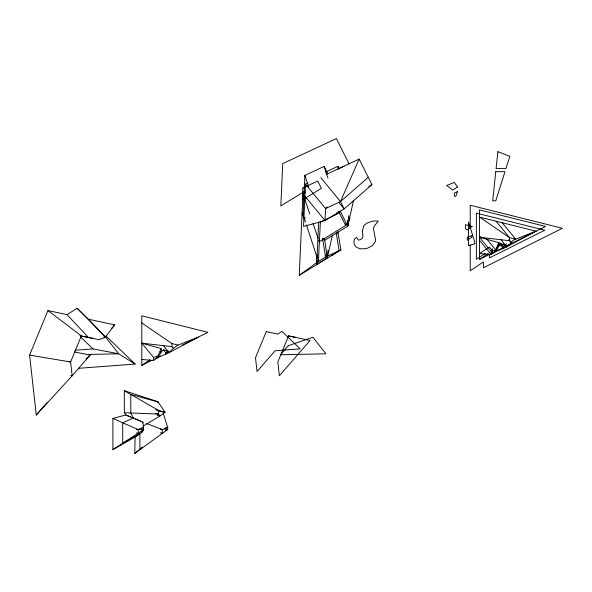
<?xml version="1.0" encoding="UTF-8"?>
<svg xmlns="http://www.w3.org/2000/svg" width="592" height="592" viewBox="0 0 592 592"><rect width="100%" height="100%" fill="white"/><g stroke="black" fill="none" stroke-linecap="round" stroke-linejoin="round"><path stroke-width="0.89" d="M140.733 433.129L139.897 433.699L139.897 449.639L142.613 447.374M105.324 336.567L105.354 337.174L114.67 324.853L88.541 319.251L77.13 308.277L67 314.641L47.937 310.556L29.6 355.096L36.26 415.022L72.15 375.794L90.761 354.393M337.854 231.664L340.881 249.891L299.249 275.324L302.934 193.784L305.302 192.333M327.679 173.449L324.157 166.419L304.858 175.417L303.082 214.726L305.472 222.03M307.958 182.95L305.472 184.105L303.555 226.418L325.038 220.557L344.159 208.872L371.939 184.63L359.137 159.085L326.111 174.485M332.438 234.972L327.309 257.801L316.75 264.254L318.659 222.022M299.249 275.324L318.415 261.435L320.376 221.822M326.777 219.047L325.038 220.557L325.585 208.517L305.472 184.105M142.79 422.969L142.864 422.089L140.563 421.097M316.328 255.855L316.75 264.254L316.994 261.449M317.238 258.645L317.601 254.434M327.975 250.083L327.309 257.801L324.549 239.057M324.357 239.057L324.431 240.456L347.756 226.203L348.673 215.68M346.017 225.197L319.303 241.795L319.547 239.486M316.75 264.254L317.068 262.826M323.069 238.258L322.744 239.686L325.622 257.032L318.415 261.435L317.934 259.977M318.415 261.435L318.733 260.006M324.431 240.456L324.749 239.027M340.881 249.891L325.622 257.032L325.948 255.603M346.239 223.487L345.758 225.626L339.49 213.127L339.815 211.699M336.885 212.646L340.193 211.107L347.756 226.203L353.528 200.518M153.498 360.447L158.101 357.376L158.101 355.844L161.017 348.518L141.777 343.153L153.498 357.376L153.498 360.447L141.777 359.47M479.439 240.315L491.168 254.545L495.77 251.474L495.77 249.942L498.686 242.609L479.439 237.244L491.168 251.474L491.168 254.545L479.439 253.568L489.236 247.042L492.078 249.883M327.324 207L325.585 208.517L340.496 201.569L359.137 159.085M158.101 357.376L161.616 351.315L161.017 348.518M492.722 248.788L491.168 251.474L495.77 249.942L499.404 243.667M491.168 254.545L492.204 252.754M499.404 245.206L495.77 251.474L495.038 250.586M504.31 245.377L503.444 246.871L503.444 248.403L492.648 252.873L545.528 226.425L479.439 209.908L479.439 259.474L490.183 254.101M536.012 231.183L515.721 239.198L509.586 237.658L479.439 217.042L536.012 231.183L506.515 246.871L504.983 245.332L505.627 244.222M498.938 242.935L503.444 248.403L504.858 245.969M503.444 248.403L506.515 246.871L506.996 246.043M326.621 219.121L339.756 212.698M348.377 221.364L349.953 218.803L349.228 217.353M141.873 432.345L143.686 429.629L142.864 422.089M157.361 402.789L157.99 401.901L130.802 394.45L130.802 412.979L133.341 418.093L135.664 419.047M36.26 415.022L47.138 402.516M111.777 328.175L114.67 324.853M167.344 350.634L163.422 349.909L160.743 352.314M90.576 354.401L89.732 355.267M89.518 355.481L89.096 355.918M88.452 356.569L88.881 356.132M87.187 357.857L86.758 358.301M87.394 357.649L88.238 356.784M86.099 358.967L86.536 358.523M165.775 354.312L165.775 352.773L167.928 350.627L168.846 352.773L155.807 358.434M173.456 348.17L168.846 352.773L198.35 337.092L178.059 345.099L173.456 348.17L171.917 346.638L141.777 343.153M506.515 243.8L503.444 246.871L500.033 242.727M504.066 245.902C508.965 249.106 510.955 239.827 515.721 239.198L502.149 222.718M498.175 246.59L501.084 244.008L505.598 244.718L506.515 246.871L505.302 245.399M500.395 244.703L502.231 245.273M323.306 239.183L322.744 239.686L322.27 238.228M339.127 202.775L344.159 208.872L340.496 201.569L368.276 177.319M135.094 436.94L134.754 453.42L142.502 447.056M134.754 453.42L167.728 429.503L167.728 427.661L163.14 412.868M182.255 345.136L207.866 332.334L141.777 315.81L141.777 365.375L149.843 359.862M140.822 433.07L141.229 432.789M479.439 259.474L488.245 253.457M138.965 434.336L139.986 433.64M138.994 434.313L137.692 435.194M138.328 434.765L137.366 435.416M137.048 435.631L137.418 435.379M136.722 435.853L137.092 435.601M136.767 435.816L136.071 436.289M136.108 436.26L135.087 436.948M485.174 253.435L476.375 259.303L476.375 213.113L544.81 230.221L489.577 257.838L489.577 254.345M127.894 415.88L125.689 414.985L112.909 418.47L112.909 449.594L143.686 429.629L139.468 428.83M305.176 191.016L280.815 205.905L282.724 163.599L336.397 138.58L349.191 164.125M304.784 199.215L306.168 198.372M303.489 212.543L302.046 213.423L303.896 218.855L305.339 217.974M368.794 186.554L371.939 184.63M336.626 233.389L338.002 232.545L336.278 233.352L339.157 250.697L331.942 255.1L333.666 254.294M143.242 426.092L160.099 415.887L165.101 412.202L157.849 401.694L124.327 390.72L124.327 412.728L126.214 415.199M112.909 449.594L134.754 437.17M139.897 433.699L122.722 443.29L122.722 422.792L133.341 418.093L132.852 417.885M141.777 365.375L151.685 360.424M154.993 358.767L160.706 355.91M165.619 353.454L169.038 351.744M325.548 172.094L337.951 166.315L339.149 168.698M338.298 168.92L344.085 166.219M320.191 222.126L323.41 220.624M480.978 236.733L479.439 237.244L509.586 240.729L511.118 242.269L509.423 240.204M153.498 357.376L158.101 355.844M165.397 430.236L167.728 429.503L164.495 428.889M498.701 245.51L499.285 245.414L498.686 242.609M160.647 351.478L161.616 351.315M75.058 350.235L92.974 348.888L118.703 353.794L135.139 364.05L78.662 368.305M124.327 412.728L158.427 414.045L160.099 415.887L157.139 415.318M29.6 355.096L70.618 361.986L72.15 375.794L70.759 375.528M103.822 336.907L105.761 337.277L118.703 353.794L87.276 354.475L74.274 351.996M79.964 335.627L98.834 339.638L105.761 337.277L77.13 308.277M80.579 336.012L92.759 338.335M69.22 361.719L70.618 361.986L81.363 335.893L47.937 310.556M155.548 409.812L165.101 412.202L158.715 410.981M155.548 413.497L158.427 414.045L158.427 410.36L124.327 390.72M165.568 427.254L167.728 427.661L162.289 429.503L160.225 429.111M141.999 427.468L143.686 427.794L138.247 429.629L136.456 429.289M160.225 432.796L162.289 433.189L162.289 429.503L146.49 423.517M136.456 432.974L138.247 433.314L138.247 429.629L112.909 418.47M288.533 335.975L295.593 337.396M141.777 322.951L171.917 343.567L178.059 345.099M127.754 415.821L128.516 416.124M128.249 416.021L129.433 416.502M129.234 416.42L130.662 416.997M130.344 416.864L131.846 417.478M131.579 417.367L132.179 417.612M132.031 417.552L132.911 417.915M135.649 419.04L136.515 419.395M136.064 419.21L137.329 419.735M137.277 419.713L137.721 419.898M137.662 419.876L138.106 420.061M138.047 420.031L138.484 420.216M138.424 420.194L138.854 420.372M138.794 420.35L139.216 420.527M139.164 420.505L139.919 420.823M139.52 420.653L140.593 421.112M106.086 336.123L135.139 364.05M80.608 336.996L92.974 348.888M88.393 337.396L67 314.641M88.541 319.251L105.354 337.174M496.007 221.186L509.586 237.658L509.586 240.729L508.735 239.701M503.748 243.837L504.983 245.332M486.247 238.376L495.77 249.942M320.797 177.659L340.496 201.569M304.924 196.144L325.038 220.557M166.715 350.516L167.314 351.241M163.422 349.909L165.775 352.773M501.239 239.767L505.183 245.073M163.57 345.669L167.262 350.634M506.116 245.932L506.515 246.871M302.934 193.784L309.779 213.86M313.05 223.458L318.111 238.302M318.703 240.049L319.303 241.795M345.277 224.168L345.758 225.626M324.157 166.419L327.99 178.096M339.016 211.67L339.49 213.127M304.858 175.417L308.691 187.094M325.141 255.574L325.622 257.032M306.434 224.945L317.453 258.519M347.482 220.601L347.756 226.203M337.951 166.315L338.091 169.112M327.095 253.598L327.309 257.801M492.648 250.453L492.648 252.066M470.233 228.32L470.233 205.246L562.4 228.29L483.435 267.769L483.435 261.967L470.233 270.773L470.233 244.933M171.917 343.567L171.917 346.638M142.021 430.525L142.021 432.249M362.43 230.88C362.023 233.67 364.435 237.836 360.898 239.368A6.46 6.46 0 0 1 359.929 239.767C356.798 241.751 357.96 235.172 355.178 238.458A4.677 4.677 0 0 0 353.979 240.826L354.031 243.194A7.097 7.097 0 0 0 355.067 245.658L355.4 246.109A6.638 6.638 0 0 0 357.168 247.663L360.358 248.744L364.206 248.825A18.604 18.604 0 0 0 367.343 248.248L372.509 245.665L375.276 241.691A7.178 7.178 0 0 0 375.602 239.982L373.493 228.719A7.43 7.43 0 0 1 374.018 226.536L378.229 221.075L373.781 221.008A28.616 28.616 0 0 0 371.332 221.526L367.299 222.984L364.842 224.708A7.681 7.681 0 0 0 363.643 226.285L362.43 230.88M302.838 188.012L302.297 200.052L321.412 188.367L317.756 181.056L302.838 188.012M495.77 171.665L492.699 200.821L495.77 200.821L504.983 171.665L495.77 171.665M497.872 151.707L496.096 168.594L505.953 168.594L509.83 156.31L497.872 151.707M457.401 191.616L455.862 196.218L454.33 196.218L454.33 193.147L457.401 191.616M266.245 331.638L255.5 357.731L257.032 371.547L275.095 350.775L300.181 348.888L281.955 331.365L277.641 334.08L266.245 331.638M288.563 335.893L277.826 361.986L279.357 375.794L310.053 340.496L288.563 335.893M288.267 345.684L280.534 354.778L325.911 353.794L312.968 337.277L288.267 345.684M472.076 226.484L467.066 230.17L465.401 228.327L465.401 224.642L472.076 226.484M471.817 237.14L467.28 240.211L467.28 237.14L471.817 235.609L471.817 237.14M457.401 187.013L452.799 190.076L446.657 185.474L454.33 182.403L457.401 187.013M474.695 243.786L468.494 245.724L468.494 221.933L474.695 241.95L474.695 243.786"/></g></svg>
